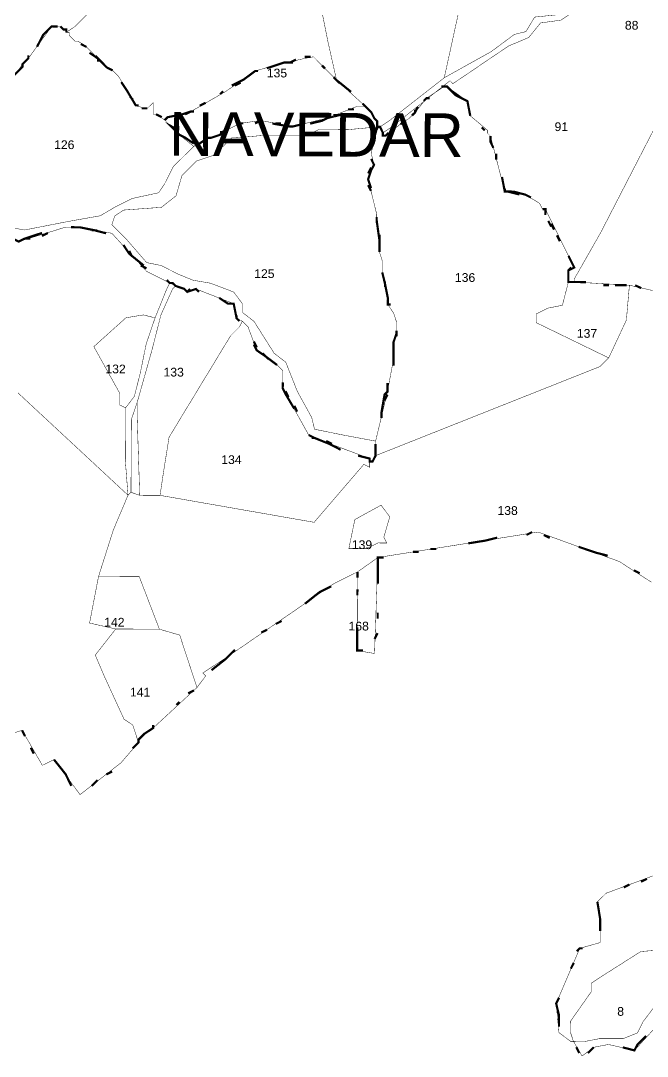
# Model space of a CAD drawing. Header units: metres. Extents: x 318080 to 326887, y 1838772 to 1852662.
# Drawn here: x 324236 to 325105, y 1849165 to 1850601 of the extents above; entities that cross this region are included whole.
import ezdxf

# ---------------------------------------------------------------- set-up
doc = ezdxf.new("R2010")
doc.units = ezdxf.units.M
doc.header["$MEASUREMENT"] = 0
for name, color, linetype in [('SURVEY NO.', 7, 'Continuous'), ('SURVEY PLOT BOUNDARY', 35, 'Continuous'), ('VILLAGE BOUNDARY', 212, 'Continuous'), ('VILLAGE NAME', 3, 'Continuous')]:
    doc.layers.add(name, color=color, linetype=linetype)
doc.styles.add('PDF Arial', font='arial.ttf')
doc.styles.get("Standard").update_dxf_attribs({"font": 'arial.ttf'})

# ---------------------------------------------------------------- blocks, each defined once
blk = doc.blocks.new('22')
at = {"layer": 'SURVEY PLOT BOUNDARY', "lineweight": 18, "const_width": 0.605}
for points in [[(324217.6, 1850314.8), (324241.8, 1850310.6), (324302.3, 1850322.4), (324346.8, 1850330.3), (324367, 1850342.3), (324391.2, 1850354.3), (324427.6, 1850362.2), (324435.7, 1850374.2), (324447.9, 1850398.4), (324476.3, 1850426.5), (324496.5, 1850438.5), (324512.7, 1850442.5), (324524.8, 1850450.5), (324541, 1850458.5), (324569.3, 1850462.4), (324613.6, 1850454.1), (324662, 1850465.9), (324702.5, 1850481.9), (324714.6, 1850481.8), (324722.6, 1850473.7), (324726.6, 1850465.6), (324730.6, 1850461.6), (324730.6, 1850457.5), (324730.6, 1850453.5), (324690.2, 1850449.7), (324649.9, 1850449.9), (324633.7, 1850441.9), (324577.2, 1850442.1), (324532.8, 1850438.3), (324528.8, 1850438.3), (324504.5, 1850414.3), (324480.2, 1850406.3), (324460, 1850386.2), (324451.8, 1850358), (324431.5, 1850342), (324379.1, 1850338.2), (324366.9, 1850330.2), (324362.8, 1850318.1), (324382.9, 1850297.8), (324411, 1850265.4), (324431.1, 1850261.3), (324455.3, 1850249.1), (324475.4, 1850240.9), (324499.6, 1850236.8), (324531.8, 1850224.5), (324543.8, 1850208.3), (324543.8, 1850196.2), (324559.8, 1850184), (324587.9, 1850139.5), (324603.9, 1850127.3), (324619.9, 1850086.9), (324639.9, 1850050.5), (324643.8, 1850034.3), (324684.1, 1850026.1), (324728.5, 1850017.8), (324728.4, 1849997.6), (324724.3, 1849989.6), (324720.3, 1849989.6), (324720.3, 1849993.6), (324643.8, 1850022.2), (324635.7, 1850026.3), (324599.7, 1850091), (324599.9, 1850115.3), (324591.8, 1850123.4), (324563.7, 1850143.7), (324551.7, 1850176), (324543.7, 1850184.1), (324535.7, 1850188.2), (324531.7, 1850208.4), (324479.4, 1850228.8), (324467.3, 1850224.8), (324463.2, 1850228.9), (324451.2, 1850233), (324443.1, 1850237), (324410.9, 1850253.3), (324362.8, 1850306), (324318.4, 1850314.3), (324298.3, 1850314.4), (324233.6, 1850294.5)], [(324635, 1850708.1), (324662.6, 1850570.8), (324674.4, 1850518.3), (324642.3, 1850550.8), (324622.1, 1850546.8), (324610, 1850542.9), (324601.9, 1850542.9), (324561.5, 1850531), (324521, 1850502.9), (324472.5, 1850474.9), (324440.2, 1850467), (324436.1, 1850463), (324424.1, 1850471.1), (324420, 1850471.1), (324420.1, 1850487.3), (324412, 1850479.3), (324408, 1850479.3), (324395.9, 1850483.4), (324371.9, 1850523.8), (324363.9, 1850531.9), (324355.8, 1850536), (324343.8, 1850548.2), (324327.7, 1850564.4), (324315.7, 1850572.5), (324311.6, 1850572.5), (324307.6, 1850576.6), (324303.6, 1850580.6), (324303.6, 1850584.7), (324299.6, 1850584.7), (324311.7, 1850592.7), (324352.2, 1850632.9)], [(324212.1, 1850839.3), (324264.4, 1850810.8), (324300.5, 1850770.3), (324288.3, 1850766.3), (324304.4, 1850742), (324332.5, 1850717.7), (324348.6, 1850705.5), (324304, 1850673.4), (324263.7, 1850677.7), (324267.6, 1850653.4), (324279.7, 1850641.3), (324291.8, 1850645.2), (324344.4, 1850681.3), (324336.2, 1850645), (324352.2, 1850632.9), (324311.7, 1850592.7), (324299.6, 1850584.7), (324299.6, 1850588.7), (324295.6, 1850588.7), (324291.5, 1850592.8), (324279.4, 1850592.9), (324247, 1850548.6), (324238.9, 1850540.6), (324230.7, 1850528.5)], [(325154.5, 1850528.1), (325040.5, 1850306.8), (325003.8, 1850242.4), (325003.8, 1850238.4), (324995.8, 1850238.4), (324995.8, 1850254.5), (325003.9, 1850258.5), (324964, 1850339.4), (324959.9, 1850339.4), (324955.9, 1850347.5), (324935.8, 1850359.7), (324907.6, 1850363.9), (324887.8, 1850440.7), (324883.8, 1850444.7), (324883.8, 1850448.7), (324859.7, 1850469), (324855.8, 1850489.2), (324827.6, 1850509.5), (324823.6, 1850509.5), (324799.3, 1850493.5), (324783.1, 1850473.4), (324775, 1850465.4), (324762.9, 1850457.4), (324742.6, 1850441.4), (324738.6, 1850441.4), (324738.6, 1850445.4), (324750.7, 1850453.4), (324831.7, 1850517.6), (324835.7, 1850513.5), (324912.6, 1850565.6), (324940.9, 1850577.6), (324957.2, 1850597.7), (324985.4, 1850601.6)], [(324230.7, 1850528.5), (324238.9, 1850540.6), (324247, 1850548.6), (324279.4, 1850592.9), (324291.5, 1850592.8), (324295.6, 1850588.7), (324299.6, 1850588.7), (324299.6, 1850584.7), (324303.6, 1850584.7), (324303.6, 1850580.6), (324307.6, 1850576.6), (324311.6, 1850572.5), (324315.7, 1850572.5), (324327.7, 1850564.4), (324343.8, 1850548.2), (324355.8, 1850536), (324363.9, 1850531.9), (324371.9, 1850523.8), (324395.9, 1850483.4), (324408, 1850479.3), (324412, 1850479.3), (324420.1, 1850487.3), (324420, 1850471.1), (324424.1, 1850471.1), (324436.1, 1850463), (324444.2, 1850454.9), (324456.2, 1850442.7), (324476.3, 1850426.5), (324447.9, 1850398.4), (324435.7, 1850374.2), (324427.6, 1850362.2), (324391.2, 1850354.3), (324367, 1850342.3), (324346.8, 1850330.3), (324302.3, 1850322.4), (324241.8, 1850310.6), (324217.6, 1850314.8)], [(324233.6, 1850294.5), (324298.3, 1850314.4), (324318.4, 1850314.3), (324362.8, 1850306), (324410.9, 1850253.3), (324443.1, 1850237), (324439, 1850229), (324422.7, 1850188.7), (324406.6, 1850192.8), (324382.4, 1850188.9), (324337.8, 1850148.8), (324373.8, 1850084.1), (324373.7, 1850067.9), (324381.8, 1850063.9), (324381.4, 1849991.2), (324385.2, 1849942.8), (324232.6, 1850084.7)], [(325110.7, 1849822.3), (325066.5, 1849850.8), (324953.8, 1849891.7), (324731.7, 1849856.4), (324703.4, 1849836.4), (324671, 1849820.4), (324525.3, 1849720.2), (324488.9, 1849696.2), (324492.9, 1849692.1), (324480.8, 1849676.1), (324456.9, 1849748.8), (324428.7, 1849757), (324400.8, 1849829.8), (324344.3, 1849830), (324364.8, 1849894.5), (324385.2, 1849942.8), (324389.3, 1849946.8), (324401.4, 1849942.7), (324429.6, 1849942.6), (324643.2, 1849905.2), (324712.2, 1849985.6), (324720.2, 1849981.5), (324720.3, 1849989.6), (324724.3, 1849989.6), (324728.4, 1849997.6), (325039.6, 1850121.2), (325051.7, 1850133.2), (325076.2, 1850185.6), (325080.4, 1850234), (325116.7, 1850225.7)], [(324232.6, 1850084.7), (324385.2, 1849942.8), (324364.8, 1849894.5), (324344.3, 1849830), (324331.9, 1849765.5), (324368.2, 1849757.3), (324339.8, 1849721.1), (324351.8, 1849692.8), (324379.7, 1849632.2), (324391.8, 1849624), (324399.7, 1849599.8), (324375.4, 1849571.7), (324318.7, 1849527.6), (324282.6, 1849576.2), (324266.4, 1849568.2), (324238.4, 1849616.7), (324133.4, 1849584.9)], [(325144.6, 1849313.8), (325096.2, 1849310), (325039.5, 1849274), (325027.4, 1849266), (325027.3, 1849253.9), (324998.9, 1849213.6), (324998.8, 1849197.5), (325002.8, 1849185.4), (324998.8, 1849185.4), (324982.7, 1849197.6), (324978.8, 1849237.9), (325011.5, 1849314.4), (325039.8, 1849322.4), (325039.9, 1849342.6), (325036, 1849378.9), (325048.2, 1849390.9), (325112.8, 1849414.8)], [(325123.9, 1849213), (325087.4, 1849172.9), (325051.2, 1849181.1), (325031, 1849177.2), (325014.8, 1849165.2), (325002.8, 1849185.4), (325018.9, 1849185.3), (325039.1, 1849189.2), (325071.4, 1849189.1), (325091.6, 1849197.1), (325099.7, 1849213.2), (325111.9, 1849229.2)]]:
    blk.add_lwpolyline(points, dxfattribs=at)
for points in [[(324746.7, 1850461.5), (324734.6, 1850453.5), (324730.6, 1850453.5), (324730.6, 1850457.5), (324730.6, 1850461.6), (324726.6, 1850465.6), (324722.6, 1850473.7), (324714.6, 1850481.8), (324674.4, 1850518.3), (324662.6, 1850570.8), (324635, 1850708.1), (324590.8, 1850756.8), (324587, 1850797.1), (324567, 1850841.6), (324937.9, 1850779.3), (324848.4, 1850634.5), (324823.7, 1850521.7)], [(325038.2, 1850669.9), (325038.2, 1850665.9), (325021.9, 1850649.8), (325005.8, 1850645.8), (324985.4, 1850609.6), (324949.1, 1850605.8), (324936.9, 1850585.7), (324920.8, 1850581.7), (324888.4, 1850557.7), (324823.7, 1850521.7), (324848.4, 1850634.5), (324937.9, 1850779.3), (325002, 1850706.4)], [(325300.2, 1850628.3), (325348.3, 1850571.6), (325460.6, 1850446), (325476.7, 1850429.8), (325436.2, 1850397.7), (325359.2, 1850317.4), (325265.9, 1850212.9), (325241.6, 1850196.9), (325177.2, 1850217.4), (325173.1, 1850217.4), (325153, 1850221.5), (325149, 1850221.5), (325120.7, 1850225.7), (325116.7, 1850225.7), (325080.4, 1850234), (325003.8, 1850238.4), (325003.8, 1850242.4), (325040.5, 1850306.8), (325154.5, 1850528.1), (325122.7, 1850633.2), (325147, 1850645.2), (325183.2, 1850628.9), (325223.6, 1850636.7), (325248, 1850677)], [(325050.2, 1850653.7), (325034, 1850645.7), (325009.8, 1850637.8), (324997.5, 1850609.6), (324985.4, 1850601.6), (324957.2, 1850597.7), (324940.9, 1850577.6), (324912.6, 1850565.6), (324835.7, 1850513.5), (324831.7, 1850517.6), (324750.7, 1850453.4), (324738.6, 1850445.4), (324734.6, 1850453.5), (324746.7, 1850461.5), (324823.7, 1850521.7), (324888.4, 1850557.7), (324920.8, 1850581.7), (324936.9, 1850585.7), (324949.1, 1850605.8), (324985.4, 1850609.6), (325005.8, 1850645.8), (325021.9, 1850649.8), (325038.2, 1850665.9), (325038.2, 1850669.9)], [(324674.4, 1850518.3), (324714.6, 1850481.8), (324702.5, 1850481.9), (324662, 1850465.9), (324613.6, 1850454.1), (324569.3, 1850462.4), (324541, 1850458.5), (324524.8, 1850450.5), (324512.7, 1850442.5), (324496.5, 1850438.5), (324476.3, 1850426.5), (324456.2, 1850442.7), (324444.2, 1850454.9), (324436.1, 1850463), (324440.2, 1850467), (324472.5, 1850474.9), (324521, 1850502.9), (324561.5, 1850531), (324601.9, 1850542.9), (324610, 1850542.9), (324622.1, 1850546.8), (324642.3, 1850550.8)], [(324887.8, 1850440.7), (324907.6, 1850363.9), (324935.8, 1850359.7), (324955.9, 1850347.5), (324959.9, 1850339.4), (324964, 1850339.4), (325003.9, 1850258.5), (324995.8, 1850254.5), (324995.8, 1850238.4), (324987.5, 1850206.2), (324967.3, 1850202.2), (324951.2, 1850194.2), (324951.1, 1850182.1), (325051.7, 1850133.2), (325039.6, 1850121.2), (324728.4, 1849997.6), (324728.5, 1850017.8), (324744.9, 1850086.3), (324753.2, 1850130.6), (324753.2, 1850134.7), (324753.3, 1850154.9), (324757.4, 1850166.9), (324757.5, 1850175), (324757.5, 1850183.1), (324753.5, 1850195.2), (324745.5, 1850207.3), (324745.6, 1850215.4), (324737.7, 1850251.8), (324737.7, 1850259.8), (324737.7, 1850267.9), (324733.8, 1850280), (324730, 1850328.4), (324730, 1850332.5), (324718.1, 1850381), (324726.3, 1850401.1), (324722.3, 1850417.2), (324726.4, 1850433.4), (324726.5, 1850437.4), (324730.6, 1850453.5), (324734.6, 1850453.5), (324738.6, 1850445.4), (324738.6, 1850441.4), (324742.6, 1850441.4), (324762.9, 1850457.4), (324775, 1850465.4), (324783.1, 1850473.4), (324799.3, 1850493.5), (324823.6, 1850509.5), (324827.6, 1850509.5), (324855.8, 1850489.2), (324859.7, 1850469), (324883.8, 1850448.7), (324883.8, 1850444.7)], [(324730.6, 1850453.5), (324726.5, 1850437.4), (324726.4, 1850433.4), (324722.3, 1850417.2), (324726.3, 1850401.1), (324718.1, 1850381), (324730, 1850332.5), (324730, 1850328.4), (324733.8, 1850280), (324737.7, 1850267.9), (324737.7, 1850259.8), (324737.7, 1850251.8), (324745.6, 1850215.4), (324745.5, 1850207.3), (324753.5, 1850195.2), (324757.5, 1850183.1), (324757.5, 1850175), (324757.4, 1850166.9), (324753.3, 1850154.9), (324753.2, 1850134.7), (324753.2, 1850130.6), (324744.9, 1850086.3), (324728.5, 1850017.8), (324684.1, 1850026.1), (324643.8, 1850034.3), (324639.9, 1850050.5), (324619.9, 1850086.9), (324603.9, 1850127.3), (324587.9, 1850139.5), (324559.8, 1850184), (324543.8, 1850196.2), (324543.8, 1850208.3), (324531.8, 1850224.5), (324499.6, 1850236.8), (324475.4, 1850240.9), (324455.3, 1850249.1), (324431.1, 1850261.3), (324411, 1850265.4), (324382.9, 1850297.8), (324362.8, 1850318.1), (324366.9, 1850330.2), (324379.1, 1850338.2), (324431.5, 1850342), (324451.8, 1850358), (324460, 1850386.2), (324480.2, 1850406.3), (324504.5, 1850414.3), (324528.8, 1850438.3), (324532.8, 1850438.3), (324577.2, 1850442.1), (324633.7, 1850441.9), (324649.9, 1850449.9), (324690.2, 1850449.7)], [(324451.2, 1850233), (324447.1, 1850229), (324430.8, 1850192.7), (324418.5, 1850144.4), (324398, 1850071.8), (324389.8, 1850047.7), (324389.3, 1849946.8), (324385.2, 1849942.8), (324381.4, 1849991.2), (324381.8, 1850063.9), (324394, 1850079.9), (324402.2, 1850112.2), (324410.4, 1850152.5), (324422.7, 1850188.7), (324439, 1850229), (324443.1, 1850237)], [(324463.2, 1850228.9), (324467.3, 1850224.8), (324479.4, 1850228.8), (324531.7, 1850208.4), (324535.7, 1850188.2), (324543.7, 1850184.1), (324539.6, 1850176.1), (324527.5, 1850164), (324442.1, 1850023.2), (324433.8, 1849970.8), (324429.6, 1849942.6), (324401.4, 1849942.7), (324397.9, 1850051.7), (324398, 1850071.8), (324418.5, 1850144.4), (324430.8, 1850192.7), (324447.1, 1850229), (324451.2, 1850233)], [(325076.2, 1850185.6), (325051.7, 1850133.2), (324951.1, 1850182.1), (324951.2, 1850194.2), (324967.3, 1850202.2), (324987.5, 1850206.2), (324995.8, 1850238.4), (325003.8, 1850238.4), (325080.4, 1850234)], [(324422.7, 1850188.7), (324410.4, 1850152.5), (324402.2, 1850112.2), (324394, 1850079.9), (324381.8, 1850063.9), (324373.7, 1850067.9), (324373.8, 1850084.1), (324337.8, 1850148.8), (324382.4, 1850188.9), (324406.6, 1850192.8)], [(324720.3, 1849989.6), (324720.2, 1849981.5), (324712.2, 1849985.6), (324643.2, 1849905.2), (324429.6, 1849942.6), (324433.8, 1849970.8), (324442.1, 1850023.2), (324527.5, 1850164), (324539.6, 1850176.1), (324543.7, 1850184.1), (324551.7, 1850176), (324563.7, 1850143.7), (324591.8, 1850123.4), (324599.9, 1850115.3), (324599.7, 1850091), (324635.7, 1850026.3), (324643.8, 1850022.2), (324720.3, 1849993.6)], [(324401.4, 1849942.7), (324389.3, 1849946.8), (324389.8, 1850047.7), (324398, 1850071.8), (324397.9, 1850051.7)], [(324736.1, 1849929), (324748.1, 1849912.8), (324739.9, 1849884.6), (324743.9, 1849876.5), (324731.8, 1849876.6), (324715.6, 1849868.6), (324691.4, 1849868.7), (324699.7, 1849909)], [(324699.7, 1849909), (324691.4, 1849868.7), (324715.6, 1849868.6), (324731.8, 1849876.6), (324743.9, 1849876.5), (324739.9, 1849884.6), (324748.1, 1849912.8), (324736.1, 1849929)], [(324703.4, 1849836.4), (324731.7, 1849856.4), (324727, 1849723.3), (324702.9, 1849727.4)], [(324428.7, 1849757), (324368.2, 1849757.3), (324331.9, 1849765.5), (324344.3, 1849830), (324400.8, 1849829.8)], [(324480.8, 1849676.1), (324420, 1849619.9), (324399.7, 1849603.8), (324399.7, 1849599.8), (324391.8, 1849624), (324379.7, 1849632.2), (324351.8, 1849692.8), (324339.8, 1849721.1), (324368.2, 1849757.3), (324428.7, 1849757), (324456.9, 1849748.8)], [(325180.7, 1849269.3), (325140.4, 1849277.5), (325124.2, 1849261.5), (325128.1, 1849249.3), (325120, 1849241.3), (325111.9, 1849229.2), (325099.7, 1849213.2), (325091.6, 1849197.1), (325071.4, 1849189.1), (325039.1, 1849189.2), (325018.9, 1849185.3), (325002.8, 1849185.4), (324998.8, 1849197.5), (324998.9, 1849213.6), (325027.3, 1849253.9), (325027.4, 1849266), (325039.5, 1849274), (325096.2, 1849310), (325144.6, 1849313.8), (325172.8, 1849297.5)]]:
    blk.add_lwpolyline(points, close=True, dxfattribs=at)
at = {"layer": 'VILLAGE BOUNDARY', "lineweight": 50, "const_width": 3.03}
for points in [[(324259.1, 1850564.7), (324267.3, 1850580.8), (324279.4, 1850592.9), (324287.5, 1850592.8)], [(324279.4, 1850592.9), (324271.3, 1850584.8)], [(324299.6, 1850584.7), (324299.6, 1850588.7), (324295.6, 1850588.7), (324291.5, 1850592.8)], [(324319.7, 1850568.5), (324327.7, 1850564.4)], [(324363.9, 1850531.9), (324355.8, 1850536), (324351.8, 1850540.1), (324343.8, 1850548.2), (324331.7, 1850556.3)], [(324247, 1850552.7), (324247, 1850548.6), (324238.9, 1850540.6), (324238.8, 1850536.6), (324230.7, 1850528.5), (324222.6, 1850520.5), (324222.6, 1850516.5)], [(324339.8, 1850552.2), (324343.8, 1850548.2), (324343.8, 1850544.1)], [(324618.1, 1850546.8), (324610, 1850542.9), (324601.9, 1850542.9), (324577.7, 1850534.9)], [(324605.9, 1850542.9), (324610, 1850542.9), (324614, 1850542.8)], [(324630.2, 1850550.8), (324638.3, 1850550.8)], [(324529.1, 1850511), (324545.3, 1850519), (324561.5, 1850531), (324565.5, 1850531)], [(324658.3, 1850534.6), (324654.3, 1850538.6)], [(324375.9, 1850515.7), (324383.9, 1850503.6), (324395.9, 1850483.4), (324399.9, 1850483.3)], [(324541.3, 1850514.9), (324533.2, 1850510.9)], [(324678.4, 1850514.3), (324674.4, 1850518.3), (324670.4, 1850522.4), (324674.4, 1850518.3), (324694.5, 1850502.1)], [(324517, 1850503), (324513, 1850498.9)], [(324855.8, 1850489.2), (324839.7, 1850497.4), (324827.6, 1850509.5), (324823.6, 1850509.5), (324819.6, 1850509.6)], [(324835.7, 1850501.4), (324847.7, 1850493.3), (324855.8, 1850489.2), (324859.7, 1850469)], [(324391.9, 1850491.5), (324387.9, 1850495.5)], [(324484.6, 1850482.9), (324492.7, 1850486.9)], [(324734.6, 1850453.5), (324730.6, 1850453.5), (324730.6, 1850457.5), (324730.6, 1850461.6), (324726.6, 1850465.6), (324722.6, 1850473.7), (324714.6, 1850481.8), (324710.5, 1850485.9)], [(324795.3, 1850489.5), (324799.3, 1850493.5), (324803.4, 1850493.5)], [(324412, 1850479.3), (324408, 1850479.3), (324403.9, 1850479.3)], [(324424.1, 1850471.1), (324432.1, 1850467.1)], [(324476.5, 1850474.9), (324472.5, 1850474.9), (324460.4, 1850471), (324440.2, 1850467), (324436.1, 1850463)], [(324464.4, 1850470.9), (324472.5, 1850474.9)], [(324637.8, 1850458), (324654, 1850462), (324662, 1850465.9), (324678.2, 1850469.9), (324670.1, 1850469.9)], [(324698.4, 1850477.9), (324690.3, 1850477.9)], [(324718.6, 1850477.8), (324722.6, 1850473.7)], [(324779, 1850469.4), (324783.1, 1850473.4), (324783.1, 1850477.5)], [(324787.2, 1850481.5), (324783.1, 1850473.4)], [(324476.3, 1850430.5), (324464.3, 1850438.7), (324456.2, 1850442.7), (324444.2, 1850454.9), (324452.2, 1850450.8)], [(324545, 1850458.4), (324541, 1850458.5), (324536.9, 1850454.4)], [(324561.2, 1850458.4), (324569.3, 1850462.4)], [(324629.7, 1850458), (324613.6, 1850454.1), (324609.6, 1850454.1), (324585.4, 1850458.2)], [(324589.4, 1850458.2), (324597.5, 1850458.2)], [(324730.6, 1850457.5), (324730.6, 1850453.5), (324730.5, 1850449.5)], [(324770.9, 1850461.4), (324762.9, 1850457.4)], [(324484.4, 1850430.5), (324496.5, 1850438.5), (324500.6, 1850438.5), (324512.7, 1850442.5), (324520.8, 1850450.5)], [(324520.8, 1850446.5), (324512.7, 1850446.5)], [(324726.5, 1850437.4), (324730.6, 1850453.5), (324734.6, 1850453.5), (324738.6, 1850445.4), (324738.6, 1850441.4), (324742.6, 1850441.4), (324746.7, 1850445.4)], [(324879.8, 1850448.8), (324875.8, 1850452.8)], [(324891.8, 1850424.5), (324887.8, 1850432.6), (324887.8, 1850440.7)], [(324895.8, 1850416.4), (324895.7, 1850408.3)], [(324722.3, 1850409.2), (324726.3, 1850401.1), (324722.2, 1850393), (324718.1, 1850381), (324722.1, 1850368.8)], [(324718.2, 1850389), (324722.2, 1850397.1)], [(324927.8, 1850359.8), (324911.7, 1850363.9), (324907.6, 1850363.9), (324903.7, 1850384.1)], [(324722.1, 1850364.8), (324718.1, 1850372.9)], [(324907.6, 1850367.9), (324907.6, 1850363.9), (324919.7, 1850363.8), (324935.8, 1850359.7), (324943.9, 1850355.7)], [(324730, 1850328.4), (324729.9, 1850320.4)], [(324963.9, 1850331.4), (324964, 1850339.4), (324959.9, 1850339.4)], [(324306.3, 1850314.4), (324318.4, 1850314.3)], [(324354.7, 1850306), (324338.6, 1850310.2), (324318.4, 1850314.3), (324314.4, 1850314.3)], [(324733.8, 1850296.2), (324729.9, 1850324.4)], [(324967.9, 1850323.3), (324971.9, 1850315.2)], [(324975.9, 1850311.1), (324971.9, 1850319.2)], [(324249.8, 1850298.5), (324241.7, 1850298.5), (324233.6, 1850294.5), (324225.6, 1850298.6)], [(324241.7, 1850298.5), (324266, 1850306.5)], [(324274, 1850306.4), (324265.9, 1850302.4)], [(324334.6, 1850310.2), (324342.6, 1850310.1)], [(324733.9, 1850304.2), (324733.8, 1850296.2), (324733.8, 1850280)], [(324979.9, 1850303), (324983.9, 1850295)], [(324378.8, 1850289.8), (324386.8, 1850277.7), (324406.9, 1850261.4)], [(324390.9, 1850273.6), (324386.9, 1850281.7)], [(324999.8, 1850238.4), (324995.8, 1850238.4), (324995.8, 1850250.5), (324995.8, 1850254.5), (325003.9, 1850258.5), (324995.9, 1850274.7)], [(324410.9, 1850257.4), (324402.9, 1850261.4)], [(324999.9, 1850258.6), (324995.8, 1850254.5), (324995.8, 1850242.4), (324995.8, 1850238.4), (325003.8, 1850238.4), (325020, 1850238.3)], [(324483.4, 1850224.7), (324479.4, 1850228.8), (324467.3, 1850224.8), (324463.2, 1850228.9), (324451.2, 1850233), (324447.2, 1850237), (324443.1, 1850237), (324439.1, 1850241.1)], [(324737.7, 1850251.8), (324741.6, 1850235.6), (324745.6, 1850215.4), (324745.5, 1850211.4)], [(324741.6, 1850231.6), (324741.6, 1850239.6)], [(324463.2, 1850228.9), (324467.3, 1850224.8), (324471.3, 1850228.8)], [(325052.2, 1850234.1), (325044.1, 1850234.1)], [(325076.4, 1850234), (325068.3, 1850234), (325060.3, 1850234.1)], [(325088.5, 1850233.9), (325096.6, 1850229.9)], [(324531.7, 1850208.4), (324523.7, 1850208.4), (324511.6, 1850216.5)], [(324749.5, 1850207.3), (324745.5, 1850207.3), (324745.6, 1850215.4)], [(324523.7, 1850208.4), (324531.7, 1850208.4), (324535.7, 1850188.2)], [(324539.7, 1850184.1), (324535.7, 1850188.2), (324535.7, 1850192.2)], [(324757.4, 1850171), (324757.4, 1850166.9), (324757.4, 1850162.9)], [(324559.7, 1850155.8), (324563.7, 1850147.7)], [(324753.2, 1850122.6), (324753.2, 1850130.6), (324753.2, 1850134.7), (324753.3, 1850142.8), (324753.3, 1850154.9), (324757.4, 1850166.9)], [(324591.8, 1850123.4), (324575.7, 1850135.5), (324563.7, 1850143.7), (324559.7, 1850151.8)], [(324571.7, 1850139.6), (324579.8, 1850131.5)], [(324753.3, 1850146.8), (324753.3, 1850138.7)], [(324599.8, 1850099.1), (324599.7, 1850091), (324603.7, 1850083), (324615.7, 1850062.7)], [(324745, 1850098.4), (324744.9, 1850086.3), (324740.9, 1850082.3), (324736.7, 1850058.1), (324736.7, 1850050)], [(324607.7, 1850078.9), (324603.7, 1850087)], [(324740.8, 1850074.2), (324744.9, 1850082.3)], [(324619.7, 1850058.7), (324615.8, 1850066.8)], [(324635.7, 1850026.3), (324643.8, 1850022.2)], [(324680, 1850005.9), (324663.9, 1850014.1), (324643.8, 1850022.2), (324639.7, 1850022.3)], [(324659.9, 1850018.1), (324667.9, 1850014.1)], [(324728.4, 1850013.8), (324728.4, 1850005.7)], [(324704.2, 1849997.7), (324720.3, 1849993.6), (324720.3, 1849989.6), (324724.3, 1849989.6), (324728.4, 1849997.6), (324728.4, 1850009.7)], [(324724.3, 1849989.6), (324720.3, 1849989.6), (324720.3, 1849993.6)], [(324897.2, 1849883.9), (324881.1, 1849879.9), (324856.9, 1849876)], [(324945.7, 1849891.7), (324937.6, 1849887.7)], [(324969.8, 1849883.5), (324961.8, 1849887.6)], [(324812.5, 1849868.1), (324804.4, 1849868.2)], [(325050.4, 1849858.9), (325034.3, 1849863), (325010.1, 1849871.2)], [(324739.8, 1849856.4), (324731.7, 1849856.4), (324731.7, 1849844.3), (324731.5, 1849820.1)], [(324788.2, 1849864.2), (324780.2, 1849864.2)], [(325094.7, 1849834.5), (325086.6, 1849838.6)], [(324703.3, 1849828.3), (324703.4, 1849836.4)], [(324667, 1849816.4), (324650.8, 1849808.4), (324630.6, 1849792.3)], [(324703.2, 1849804.1), (324703.3, 1849812.2)], [(324598.2, 1849768.3), (324590.1, 1849764.3)], [(324731.4, 1849779.8), (324731.3, 1849771.7)], [(324578, 1849756.3), (324569.9, 1849752.3)], [(324710.9, 1849727.4), (324702.9, 1849727.4), (324702.9, 1849735.5), (324703, 1849759.7)], [(324731.2, 1849751.5), (324727.1, 1849743.5)], [(324533.4, 1849728.3), (324525.3, 1849720.2), (324521.3, 1849716.2), (324501, 1849700.2)], [(324476.7, 1849672.1), (324468.6, 1849668.1)], [(324456.5, 1849656), (324452.4, 1849652)], [(324420, 1849623.9), (324420, 1849619.9), (324407.8, 1849611.9), (324399.7, 1849603.8), (324399.7, 1849599.8), (324391.6, 1849591.8)], [(324242.4, 1849608.6), (324238.4, 1849616.7)], [(324254.4, 1849584.4), (324250.4, 1849592.5)], [(324306.6, 1849539.7), (324298.7, 1849555.9), (324282.6, 1849576.2)], [(324363.2, 1849559.6), (324355.1, 1849555.6)], [(324343, 1849547.6), (324334.9, 1849539.6)], [(325096.6, 1849406.8), (325104.7, 1849410.8)], [(325072.4, 1849398.9), (325080.5, 1849402.9)], [(325039.8, 1849338.5), (325039.9, 1849342.6), (325039.9, 1849354.7), (325036, 1849378.9)], [(325007.4, 1849310.4), (325011.5, 1849314.4), (325015.5, 1849314.4)], [(324999.2, 1849286.3), (325003.3, 1849294.3)], [(324982.7, 1849205.7), (324982.8, 1849221.8), (324978.8, 1849237.9), (324982.9, 1849246)], [(325103.7, 1849193), (325091.5, 1849180.9), (325087.4, 1849172.9), (325071.3, 1849177)], [(325010.8, 1849169.2), (325006.8, 1849177.3)], [(325031, 1849177.2), (325022.9, 1849169.2)]]:
    blk.add_lwpolyline(points, dxfattribs=at)
at = {"layer": 'SURVEY NO.', "char_height": 12.1, "attachment_point": 7, "rotation": 359.7242, "style": 'PDF Arial'}
for s, insert in [('88', (325074.1, 1850588.3)), ('135', (324577.6, 1850522.1)), ('91', (324976.6, 1850447.6)), ('126', (324282.7, 1850422.7)), ('125', (324560.1, 1850243.9)), ('136', (324838.4, 1850238.5)), ('137', (325007.5, 1850161)), ('132', (324353.8, 1850111.7)), ('133', (324434.4, 1850107.3)), ('134', (324514.5, 1849985.9)), ('138', (324897.4, 1849915.4)), ('139', (324695.5, 1849868)), ('142', (324352.1, 1849760.7)), ('168', (324690.9, 1849755.1)), ('141', (324387.9, 1849663.7)), ('8', (325063.5, 1849220.7))]:
    blk.add_mtext(s, dxfattribs=dict(at, insert=insert))
at = {"layer": 'VILLAGE NAME', "insert": (324442, 1850413.6), "char_height": 60.51, "attachment_point": 7, "rotation": 359.7242}
blk.add_mtext('NAVEDAR', dxfattribs=at)

msp = doc.modelspace()

# ---------------------------------------------------------------- block references
msp.add_blockref('22', (0, 0))

doc.saveas('drawing.dxf')
